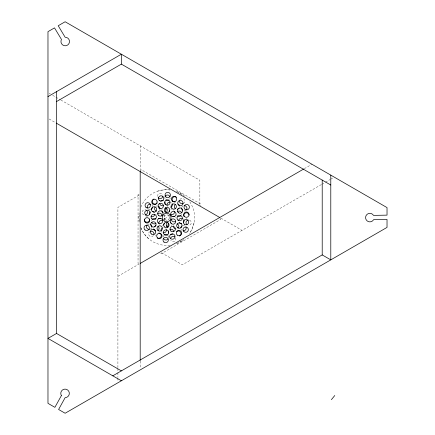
<?xml version="1.0" encoding="UTF-8"?>
<svg xmlns="http://www.w3.org/2000/svg" width="435" height="435" viewBox="0 0 435 435"><rect width="100%" height="100%" fill="white"/><g stroke="black" fill="none" stroke-linecap="round" stroke-linejoin="round"><path stroke-width="0.33" stroke-dasharray="2.17 1.63" d="M139.184 214.749L139.167 220.795M164.294 220.115L164.734 215.722L164.528 215.934L165.012 215.423M194.092 222.763L191.791 229.669L189.247 233.541M140.195 171.575L141.266 169.715L200.926 204.162L199.855 206.016M168.41 219.572L168.889 219.061M176.403 243.562L182.347 240.582L183.336 239.701M165.175 218.566L166.708 217.5M139.021 195.212L117.907 207.403L117.907 367.885M117.907 276.296L139.021 264.105M304.315 168.671L311.96 164.256M321.351 184.576L182.368 264.812L160.667 252.284M321.916 184.244L324.869 182.542M325.44 182.211L330.143 179.497M330.725 179.16L333.079 177.801M157.584 191.155L164.713 189.687L169.998 190.003M139.124 194.537L138.047 194.537L138.047 263.425L139.124 263.425M177.001 191.791L179.698 192.95M49.15 93.269L50.324 93.949M52.668 95.303L60.313 99.718M60.878 100.045L199.855 180.28L199.855 204.662M49.15 119.005L55.62 122.746M220.915 218.18L242.029 230.365M180.226 193.298L182.33 194.684M148.46 238.576L143.626 233.133L140.369 226.624M164.419 218.849L164.261 218.598L164.637 219.196M168.785 215.798L169.155 216.396M220.279 218.43L220.817 219.36L161.157 253.801L160.618 252.876M169.318 216.989L169.384 217.272M140.195 145.839L140.195 170.215M140.195 361.083L140.195 368.559M117.907 368.537L117.907 371.947M117.907 372.605L117.907 377.362M117.907 378.031L117.907 381.424M171.548 224.949A2.681 2.681 0 0 1 171.39 225.634M189.584 220.137A2.681 2.681 0 0 1 188.366 225.314M162.674 225.412A2.681 2.681 0 0 1 162.005 225.613M160.009 225.145A2.681 2.681 0 0 1 159.498 224.667M155.958 236.058A2.681 2.681 0 0 1 156.094 234.677M167.605 206.538A2.681 2.681 0 0 1 167.241 205.945M170.629 202.335A2.681 2.681 0 0 1 171.249 202.666M181.825 214.009A2.681 2.681 0 0 1 181.667 214.689M177.083 215.439A2.681 2.681 0 0 1 176.713 214.846M156.894 214.836A2.681 2.681 0 0 1 157.225 214.216M182.89 218.751A2.681 2.681 0 0 1 183.401 219.229M151.636 227.674A2.681 2.681 0 0 1 150.227 229.169M147.427 224.65A2.681 2.681 0 0 1 150.075 224.215M170.748 209.583A2.681 2.681 0 0 1 171.417 209.382M173.413 209.849A2.681 2.681 0 0 1 173.924 210.328M175.582 217.038A2.681 2.681 0 0 1 176.093 217.516M151.597 220.985A2.681 2.681 0 0 1 151.755 220.306M164.278 212.981A2.681 2.681 0 0 1 163.593 212.818M161.874 210.045A2.681 2.681 0 0 1 162.037 209.365M153.468 235.476A2.681 2.681 0 0 1 149.461 235.868A2.681 2.681 0 0 1 149.596 231.839M145.856 217.098A2.681 2.681 0 0 1 147.905 217.032M143.838 214.863A2.681 2.681 0 0 1 142.283 211.405A2.681 2.681 0 0 1 145.736 209.844M150.363 209.529A2.681 2.681 0 0 1 147.851 208.577M152 205.184A2.681 2.681 0 0 1 152.571 206.451M163.239 237.075A2.681 2.681 0 0 1 164.212 235.264M167.986 235.645A2.681 2.681 0 0 1 168.579 237.608M162.173 232.333A2.681 2.681 0 0 1 161.298 231.257M162.636 227.712A2.681 2.681 0 0 1 163.31 227.51M165.817 228.457A2.681 2.681 0 0 1 166.186 229.055M186.898 218.104A2.681 2.681 0 0 1 186.202 218.125M175.658 237.956A2.681 2.681 0 0 1 174.321 241.501A2.681 2.681 0 0 1 170.776 240.158M181.928 230.289A2.681 2.681 0 0 1 181.052 229.218M182.39 225.673A2.681 2.681 0 0 1 185.06 225.939M177.29 228.843A2.681 2.681 0 0 1 176.621 229.044M173.521 226.135A2.681 2.681 0 0 1 173.679 225.45M189.796 201.862A27.878 27.878 0 0 1 189.426 233.666M183.423 239.815A27.878 27.878 0 0 1 182.347 240.582M181.797 240.946A27.878 27.878 0 0 1 177.078 243.382M170.025 245.182A27.878 27.878 0 0 1 140.831 227.864M139.216 222.127A27.878 27.878 0 0 1 139.216 212.878M140.826 207.136A27.878 27.878 0 0 1 170.02 189.812M176.452 191.373A27.878 27.878 0 0 1 184.962 196.419M159.901 208.865A2.681 2.681 0 0 1 159.743 209.545M156.132 206.152A2.681 2.681 0 0 1 156.801 205.951M179.954 199.518A2.681 2.681 0 0 1 183.967 199.132A2.681 2.681 0 0 1 183.826 203.161M185.995 210.344A2.681 2.681 0 0 1 184.032 210.937M181.792 207.321A2.681 2.681 0 0 1 183.195 205.826M170.183 197.92A2.681 2.681 0 0 1 169.688 199.219M165.072 198.757A2.681 2.681 0 0 1 164.849 197.387M157.715 200.975A2.681 2.681 0 0 1 157.736 201.677M157.562 196.37A2.681 2.681 0 0 1 162.652 194.836M169.128 214.879L169.003 216.146L169.128 214.879M165.148 219.675A2.681 2.681 0 0 0 169.378 217.766A2.681 2.681 0 0 0 165.61 215.053A2.681 2.681 0 0 0 165.148 219.675"/><path stroke-width="0.65" d="M165.115 211.921L165.43 208.751L167.257 208.93M168.307 223.079L167.992 226.249L166.165 226.064M169.443 211.709L169.574 210.442M331.383 399.662L334.776 395.524M47.975 96.592L121.365 54.217L121.365 64.124L330.79 185.033M56.555 101.545L121.365 64.124M140.195 263.425L303.739 169.003M56.555 91.638L56.555 333.455L47.975 338.408L121.365 380.783M112.79 375.829L322.21 254.921L322.21 180.079M322.21 254.921L330.79 259.874L330.79 175.126M56.197 123.078L219.746 217.5M56.555 333.455L121.365 370.876M140.195 171.575L140.195 360.419M154.762 214.335A2.681 2.681 0 0 1 151.146 216.576M149.45 214.498A2.681 2.681 0 0 1 150.396 211.992M152.364 211.399A2.681 2.681 0 0 1 154.169 212.372M167.932 227.19A2.681 2.681 0 0 1 167.779 222.242M170.444 222.508A2.681 2.681 0 0 1 171.325 223.579M172.744 233.943A2.681 2.681 0 0 1 170.781 234.536M168.606 232.975A2.681 2.681 0 0 1 168.541 230.925M169.944 229.424A2.681 2.681 0 0 1 173.695 231.436M187.072 224.819A2.681 2.681 0 0 1 188.203 219.996M164.24 223.237A2.681 2.681 0 0 1 163.272 225.042M158.927 223.4A2.681 2.681 0 0 1 162.521 220.463M158.867 232.959A2.681 2.681 0 0 1 161.211 236.238A2.681 2.681 0 0 1 157.655 238.135M157.997 226.265A2.681 2.681 0 0 1 158.133 230.517M155.485 230.947A2.681 2.681 0 0 1 153.789 228.875M154.256 226.874A2.681 2.681 0 0 1 156.002 225.792M172.124 203.738A2.681 2.681 0 0 1 170.786 207.283M167.035 205.276A2.681 2.681 0 0 1 169.949 202.172M180.857 215.82A2.681 2.681 0 0 1 177.594 215.918M177.458 211.666A2.681 2.681 0 0 1 181.602 212.639M160.504 218.229A2.681 2.681 0 0 1 158.454 218.288M157.704 213.71A2.681 2.681 0 0 1 162.07 216.048M183.771 219.827A2.681 2.681 0 0 1 183.505 222.492M181.759 223.574A2.681 2.681 0 0 1 179.253 222.628M178.66 220.659A2.681 2.681 0 0 1 182.276 218.419M149.558 229.37A2.681 2.681 0 0 1 146.948 225.161M150.689 224.547A2.681 2.681 0 0 1 151.793 226.994M174.495 211.595A2.681 2.681 0 0 1 170.286 214.205M169.182 211.758A2.681 2.681 0 0 1 169.672 210.464M175.718 221.29A2.681 2.681 0 0 1 171.352 218.946M172.918 216.771A2.681 2.681 0 0 1 174.288 216.548M155.964 223.329A2.681 2.681 0 0 1 151.82 222.356M152.565 219.18A2.681 2.681 0 0 1 155.828 219.077M164.816 202.025A2.681 2.681 0 0 1 164.881 204.075M163.478 205.57A2.681 2.681 0 0 1 159.727 203.558M160.678 201.052A2.681 2.681 0 0 1 163.321 200.617M179.166 208.12A2.681 2.681 0 0 1 177.42 209.202M175.425 208.735A2.681 2.681 0 0 1 175.294 204.483M177.937 204.048A2.681 2.681 0 0 1 179.633 206.125M165.49 207.805A2.681 2.681 0 0 1 166.241 212.389M162.978 212.487A2.681 2.681 0 0 1 161.896 210.747M150.189 231.469A2.681 2.681 0 0 1 153.963 234.177M149.602 219.104A2.681 2.681 0 0 1 147.041 222.22A2.681 2.681 0 0 1 144.29 219.273M146.356 210.176A2.681 2.681 0 0 1 145.219 214.999M152.593 207.147A2.681 2.681 0 0 1 151.032 209.327M147.487 207.984A2.681 2.681 0 0 1 150.874 204.374M168.084 238.907A2.681 2.681 0 0 1 163.468 238.445M164.805 234.9A2.681 2.681 0 0 1 167.475 235.166M166.387 229.724A2.681 2.681 0 0 1 163.473 232.823M161.097 230.588A2.681 2.681 0 0 1 162.043 228.081M184.021 216.559A2.681 2.681 0 0 1 185.691 212.889A2.681 2.681 0 0 1 189.111 215.026M170.547 238.788A2.681 2.681 0 0 1 174.783 236.879M185.941 227.01A2.681 2.681 0 0 1 183.227 230.784M180.829 227.848A2.681 2.681 0 0 1 181.797 226.042M176.659 231.512A2.681 2.681 0 0 1 180.634 232.176A2.681 2.681 0 0 1 179.459 236.031M156.29 211.105A2.681 2.681 0 0 1 155.061 207.033M158.182 206.087A2.681 2.681 0 0 1 159.901 208.865M183.233 203.531A2.681 2.681 0 0 1 179.459 200.818M184.565 205.603A2.681 2.681 0 0 1 186.474 209.839M182.733 210.448A2.681 2.681 0 0 1 181.629 208.006M177.137 223.894A2.681 2.681 0 0 1 178.366 227.962M175.24 228.908A2.681 2.681 0 0 1 173.543 226.831M168.617 200.1A2.681 2.681 0 0 1 165.947 199.834M165.006 196.707A2.681 2.681 0 0 1 169.954 196.555M175.256 202.014A2.681 2.681 0 0 1 172.211 198.757A2.681 2.681 0 0 1 176.387 197.191M157.242 202.976A2.681 2.681 0 0 1 152.989 203.107A2.681 2.681 0 0 1 153.963 198.969M162.875 196.207A2.681 2.681 0 0 1 158.133 197.637M61.384 395.605L54.886 407.334L47.975 403.343L47.975 31.657L54.505 27.883L61.471 39.449A4.279 4.279 0 0 0 63.831 45.561A4.279 4.279 0 0 0 69.442 42.173A4.279 4.279 0 0 0 65.13 37.236L58.219 25.741L65.13 21.75L387.025 207.593L387.025 215.135L373.529 215.385A4.279 4.279 0 0 0 367.053 214.373A4.279 4.279 0 0 0 367.183 220.931A4.279 4.279 0 0 0 373.616 219.664L387.025 219.425L387.025 227.407L65.13 413.25L58.6 409.482L65.13 397.666A4.279 4.279 0 0 0 69.247 392.566A4.279 4.279 0 0 0 63.505 389.401A4.279 4.279 0 0 0 61.384 395.605M164.256 221.013A4.29 4.29 0 0 0 170.982 217.87A4.29 4.29 0 0 0 164.892 213.612A4.29 4.29 0 0 0 164.256 221.013M144.991 229.908A2.681 2.681 0 0 0 149.357 228.331A2.681 2.681 0 0 0 145.807 225.341A2.681 2.681 0 0 0 144.991 229.908M145.333 222.41A2.681 2.681 0 0 0 149.7 220.833A2.681 2.681 0 0 0 146.149 217.843A2.681 2.681 0 0 0 145.333 222.41M145.671 214.912A2.681 2.681 0 0 0 150.037 213.335A2.681 2.681 0 0 0 146.486 210.344A2.681 2.681 0 0 0 145.671 214.912M146.013 207.413A2.681 2.681 0 0 0 150.379 205.837A2.681 2.681 0 0 0 146.829 202.846A2.681 2.681 0 0 0 146.013 207.413M151.315 233.954A2.681 2.681 0 0 0 155.681 232.377A2.681 2.681 0 0 0 152.13 229.386A2.681 2.681 0 0 0 151.315 233.954M151.652 226.456A2.681 2.681 0 0 0 156.018 224.879A2.681 2.681 0 0 0 152.467 221.888A2.681 2.681 0 0 0 151.652 226.456M151.994 218.957A2.681 2.681 0 0 0 156.361 217.38A2.681 2.681 0 0 0 152.81 214.39A2.681 2.681 0 0 0 151.994 218.957M152.337 211.459A2.681 2.681 0 0 0 156.703 209.882A2.681 2.681 0 0 0 153.153 206.891A2.681 2.681 0 0 0 152.337 211.459M152.68 203.961A2.681 2.681 0 0 0 157.046 202.384A2.681 2.681 0 0 0 153.495 199.393A2.681 2.681 0 0 0 152.68 203.961M157.639 237.999A2.681 2.681 0 0 0 161.999 236.422A2.681 2.681 0 0 0 158.449 233.432A2.681 2.681 0 0 0 157.639 237.999M157.976 230.501A2.681 2.681 0 0 0 162.342 228.924A2.681 2.681 0 0 0 158.791 225.934A2.681 2.681 0 0 0 157.976 230.501M158.318 223.003A2.681 2.681 0 0 0 162.685 221.426A2.681 2.681 0 0 0 159.134 218.43A2.681 2.681 0 0 0 158.318 223.003M158.661 215.504A2.681 2.681 0 0 0 163.027 213.928A2.681 2.681 0 0 0 159.476 210.931A2.681 2.681 0 0 0 158.661 215.504M159.003 208.006A2.681 2.681 0 0 0 163.37 206.429A2.681 2.681 0 0 0 159.819 203.433A2.681 2.681 0 0 0 159.003 208.006M159.346 200.508A2.681 2.681 0 0 0 163.712 198.931A2.681 2.681 0 0 0 160.162 195.935A2.681 2.681 0 0 0 159.346 200.508M166.007 197.055A2.681 2.681 0 0 0 170.373 195.473A2.681 2.681 0 0 0 166.822 192.482A2.681 2.681 0 0 0 166.007 197.055M165.67 204.553A2.681 2.681 0 0 0 170.031 202.971A2.681 2.681 0 0 0 166.48 199.98A2.681 2.681 0 0 0 165.67 204.553M165.327 212.052A2.681 2.681 0 0 0 169.693 210.475A2.681 2.681 0 0 0 166.143 207.479A2.681 2.681 0 0 0 165.327 212.052M164.642 227.048A2.681 2.681 0 0 0 169.008 225.471A2.681 2.681 0 0 0 165.458 222.475A2.681 2.681 0 0 0 164.642 227.048M164.299 234.547A2.681 2.681 0 0 0 168.666 232.97A2.681 2.681 0 0 0 165.115 229.974A2.681 2.681 0 0 0 164.299 234.547M163.957 242.045A2.681 2.681 0 0 0 168.323 240.468A2.681 2.681 0 0 0 164.773 237.472A2.681 2.681 0 0 0 163.957 242.045M170.623 238.592A2.681 2.681 0 0 0 174.99 237.01A2.681 2.681 0 0 0 171.439 234.019A2.681 2.681 0 0 0 170.623 238.592M170.966 231.094A2.681 2.681 0 0 0 175.332 229.511A2.681 2.681 0 0 0 171.781 226.521A2.681 2.681 0 0 0 170.966 231.094M171.308 223.595A2.681 2.681 0 0 0 175.675 222.013A2.681 2.681 0 0 0 172.124 219.022A2.681 2.681 0 0 0 171.308 223.595M171.651 216.097A2.681 2.681 0 0 0 176.017 214.515A2.681 2.681 0 0 0 172.461 211.524A2.681 2.681 0 0 0 171.651 216.097M171.988 208.599A2.681 2.681 0 0 0 176.354 207.017A2.681 2.681 0 0 0 172.804 204.026A2.681 2.681 0 0 0 171.988 208.599M172.331 201.1A2.681 2.681 0 0 0 176.697 199.518A2.681 2.681 0 0 0 173.146 196.528A2.681 2.681 0 0 0 172.331 201.1M178.654 205.146A2.681 2.681 0 0 0 183.021 203.564A2.681 2.681 0 0 0 179.47 200.573A2.681 2.681 0 0 0 178.654 205.146M178.312 212.644A2.681 2.681 0 0 0 182.678 211.062A2.681 2.681 0 0 0 179.128 208.071A2.681 2.681 0 0 0 178.312 212.644M177.969 220.143A2.681 2.681 0 0 0 182.336 218.56A2.681 2.681 0 0 0 178.785 215.57A2.681 2.681 0 0 0 177.969 220.143M177.632 227.641A2.681 2.681 0 0 0 181.999 226.059A2.681 2.681 0 0 0 178.442 223.068A2.681 2.681 0 0 0 177.632 227.641M177.29 235.139A2.681 2.681 0 0 0 181.656 233.557A2.681 2.681 0 0 0 178.105 230.566A2.681 2.681 0 0 0 177.29 235.139M183.951 231.686A2.681 2.681 0 0 0 188.317 230.104A2.681 2.681 0 0 0 184.766 227.113A2.681 2.681 0 0 0 183.951 231.686M184.293 224.188A2.681 2.681 0 0 0 188.659 222.606A2.681 2.681 0 0 0 185.109 219.615A2.681 2.681 0 0 0 184.293 224.188M184.636 216.69A2.681 2.681 0 0 0 189.002 215.107A2.681 2.681 0 0 0 185.451 212.117A2.681 2.681 0 0 0 184.636 216.69M184.978 209.191A2.681 2.681 0 0 0 189.345 207.609A2.681 2.681 0 0 0 185.794 204.619A2.681 2.681 0 0 0 184.978 209.191"/></g></svg>
